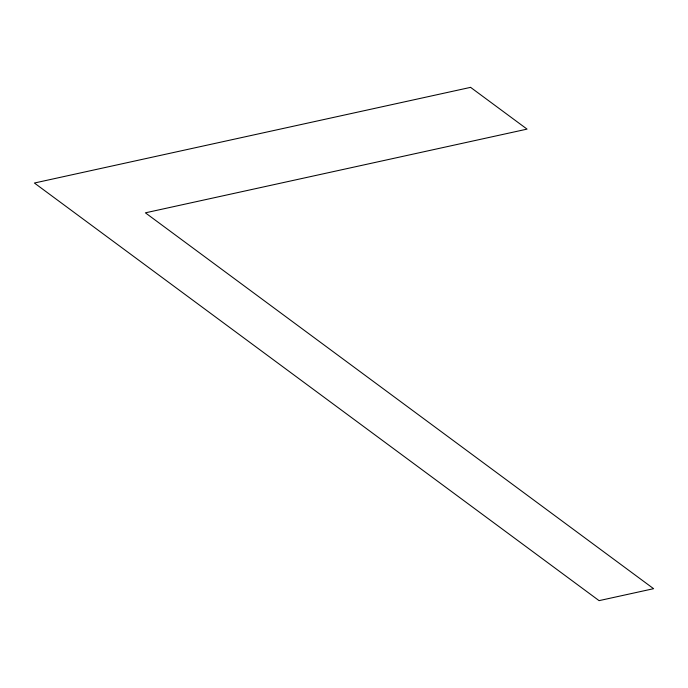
<?xml version="1.0" encoding="UTF-8"?>
<svg xmlns="http://www.w3.org/2000/svg" width="688" height="688" viewBox="0 0 688 688"><rect width="100%" height="100%" fill="white"/><g stroke="black" fill="none" stroke-linecap="round" stroke-linejoin="round"><path stroke-width="1.03" d="M470.592 87.359L34.4 183.025L599.076 600.641L653.6 588.687L145.392 212.833L527.06 129.12L470.592 87.359"/></g></svg>
